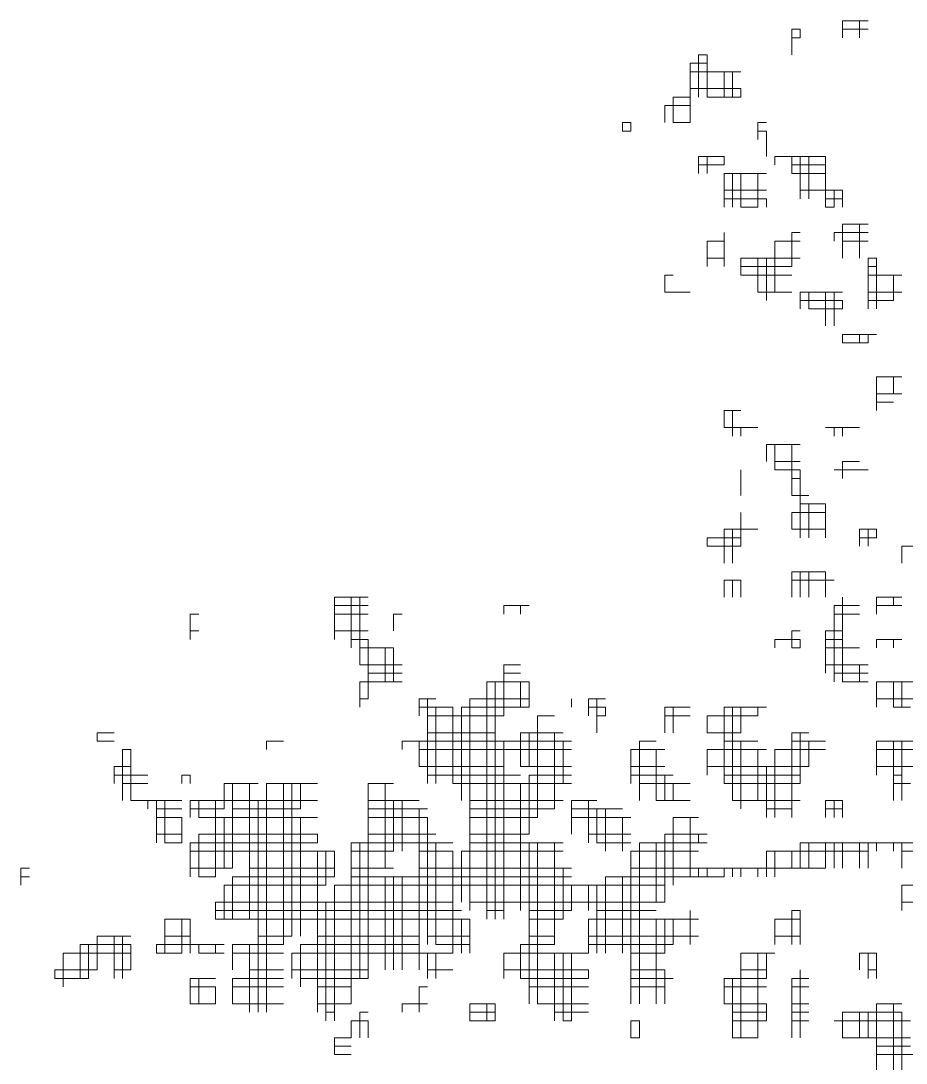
# Model space of a CAD drawing. Header units: millimetres. Extents: x 13268 to 164478, y 289082 to 363688.
# Drawn here: x 77922 to 80103, y 349148 to 351715 of the extents above; entities that cross this region are included whole.
import ezdxf

# ---------------------------------------------------------------- set-up
doc = ezdxf.new("R2010")
doc.units = ezdxf.units.MM

# ---------------------------------------------------------------- blocks, each defined once
blk = doc.blocks.new('A$C010A7659')
at = {"lineweight": 0}
for points in [[(753.5, 2740.8), (753.5, 2715.9)], [(753.5, 2740.8), (761.8, 2740.8)], [(761.8, 2740.8), (761.8, 2732.5)], [(803.2, 2749.1), (803.2, 2732.5)], [(803.2, 2749.1), (828, 2749.1)], [(803.2, 2740.8), (828, 2740.8)], [(819.8, 2749.1), (819.8, 2732.5)], [(753.5, 2732.5), (761.8, 2732.5)], [(753.5, 2732.5), (761.8, 2732.5)], [(662.4, 2715.9), (662.4, 2674.5)], [(662.4, 2715.9), (670.7, 2715.9)], [(670.7, 2715.9), (670.7, 2674.5)], [(654.1, 2707.7), (654.1, 2674.5)], [(654.1, 2707.7), (670.7, 2707.7)], [(654.1, 2699.4), (654.1, 2682.8)], [(654.1, 2699.4), (703.8, 2699.4)], [(654.1, 2699.4), (687.3, 2699.4)], [(670.7, 2699.4), (670.7, 2674.5)], [(687.3, 2699.4), (687.3, 2674.5)], [(687.3, 2699.4), (687.3, 2674.5)], [(695.5, 2699.4), (695.5, 2674.5)], [(654.1, 2682.8), (703.8, 2682.8)], [(703.8, 2682.8), (703.8, 2674.5)], [(637.6, 2674.5), (637.6, 2649.7)], [(637.6, 2674.5), (654.1, 2674.5)], [(654.1, 2674.5), (654.1, 2649.7)], [(670.7, 2674.5), (703.8, 2674.5)], [(629.3, 2666.3), (629.3, 2649.7)], [(629.3, 2666.3), (654.1, 2666.3)], [(587.9, 2649.7), (587.9, 2641.4)], [(587.9, 2649.7), (596.2, 2649.7)], [(596.2, 2649.7), (596.2, 2641.4)], [(637.6, 2649.7), (654.1, 2649.7)], [(720.4, 2649.7), (720.4, 2633.1)], [(720.4, 2649.7), (728.7, 2649.7)], [(587.9, 2641.4), (596.2, 2641.4)], [(720.4, 2641.4), (728.7, 2641.4)], [(720.4, 2641.4), (728.7, 2641.4)], [(728.7, 2641.4), (728.7, 2616.6)], [(662.4, 2616.6), (662.4, 2600)], [(662.4, 2616.6), (687.3, 2616.6)], [(662.4, 2608.3), (687.3, 2608.3)], [(670.7, 2616.6), (670.7, 2600)], [(670.7, 2616.6), (670.7, 2600)], [(670.7, 2616.6), (687.3, 2616.6)], [(687.3, 2616.6), (687.3, 2608.3)], [(736.9, 2616.6), (736.9, 2608.3)], [(736.9, 2616.6), (786.6, 2616.6)], [(753.5, 2616.6), (753.5, 2600)], [(753.5, 2616.6), (753.5, 2600)], [(753.5, 2616.6), (761.8, 2616.6)], [(753.5, 2608.3), (786.6, 2608.3)], [(761.8, 2616.6), (761.8, 2575.2)], [(761.8, 2616.6), (761.8, 2583.5)], [(770.1, 2616.6), (770.1, 2575.2)], [(786.6, 2616.6), (786.6, 2566.9)], [(687.3, 2600), (687.3, 2566.9)], [(687.3, 2600), (728.7, 2600)], [(695.5, 2600), (695.5, 2566.9)], [(695.5, 2600), (703.8, 2600)], [(703.8, 2600), (703.8, 2566.9)], [(703.8, 2600), (703.8, 2566.9)], [(720.4, 2600), (720.4, 2566.9)], [(753.5, 2600), (786.6, 2600)], [(761.8, 2600), (786.6, 2600)], [(687.3, 2583.5), (728.7, 2583.5)], [(761.8, 2583.5), (803.2, 2583.5)], [(786.6, 2583.5), (786.6, 2566.9)], [(794.9, 2583.5), (794.9, 2566.9)], [(803.2, 2583.5), (803.2, 2566.9)], [(687.3, 2575.2), (728.7, 2575.2)], [(687.3, 2575.2), (728.7, 2575.2)], [(703.8, 2566.9), (720.4, 2566.9)], [(728.7, 2575.2), (728.7, 2566.9)], [(786.6, 2575.2), (803.2, 2575.2)], [(786.6, 2575.2), (803.2, 2575.2)], [(786.6, 2566.9), (794.9, 2566.9)], [(803.2, 2550.3), (803.2, 2517.2)], [(803.2, 2550.3), (828, 2550.3)], [(819.8, 2550.3), (819.8, 2517.2)], [(687.3, 2542.1), (687.3, 2508.9)], [(753.5, 2542.1), (753.5, 2517.2)], [(753.5, 2542.1), (753.5, 2508.9)], [(753.5, 2542.1), (761.8, 2542.1)], [(794.9, 2542.1), (794.9, 2533.8)], [(794.9, 2542.1), (828, 2542.1)], [(803.2, 2542.1), (803.2, 2517.2)], [(803.2, 2542.1), (828, 2542.1)], [(670.7, 2533.8), (670.7, 2508.9)], [(670.7, 2533.8), (687.3, 2533.8)], [(736.9, 2533.8), (736.9, 2500.7)], [(736.9, 2533.8), (761.8, 2533.8)], [(803.2, 2533.8), (828, 2533.8)], [(670.7, 2517.2), (687.3, 2517.2)], [(670.7, 2517.2), (687.3, 2517.2)], [(703.8, 2517.2), (703.8, 2500.7)], [(703.8, 2517.2), (753.5, 2517.2)], [(720.4, 2517.2), (720.4, 2484.1)], [(720.4, 2517.2), (761.8, 2517.2)], [(728.7, 2517.2), (728.7, 2475.8)], [(728.7, 2517.2), (728.7, 2475.8)], [(828, 2517.2), (828, 2467.5)], [(828, 2517.2), (828, 2475.8)], [(828, 2517.2), (836.3, 2517.2)], [(828, 2517.2), (836.3, 2517.2)], [(836.3, 2517.2), (836.3, 2467.5)], [(703.8, 2508.9), (753.5, 2508.9)], [(828, 2508.9), (836.3, 2508.9)], [(629.3, 2500.7), (629.3, 2484.1)], [(629.3, 2500.7), (629.3, 2484.1)], [(629.3, 2500.7), (637.6, 2500.7)], [(703.8, 2500.7), (736.9, 2500.7)], [(720.4, 2500.7), (753.5, 2500.7)], [(736.9, 2500.7), (736.9, 2484.1)], [(828, 2500.7), (861.2, 2500.7)], [(828, 2500.7), (852.9, 2500.7)], [(836.3, 2500.7), (836.3, 2467.5)], [(852.9, 2500.7), (852.9, 2475.8)], [(629.3, 2484.1), (654.1, 2484.1)], [(720.4, 2484.1), (753.5, 2484.1)], [(728.7, 2484.1), (736.9, 2484.1)], [(761.8, 2484.1), (761.8, 2467.5)], [(761.8, 2484.1), (803.2, 2484.1)], [(761.8, 2484.1), (786.6, 2484.1)], [(761.8, 2475.8), (803.2, 2475.8)], [(770.1, 2484.1), (770.1, 2467.5)], [(786.6, 2484.1), (786.6, 2451)], [(786.6, 2484.1), (786.6, 2467.5)], [(794.9, 2484.1), (794.9, 2451)], [(803.2, 2475.8), (803.2, 2467.5)], [(828, 2484.1), (861.2, 2484.1)], [(828, 2484.1), (861.2, 2484.1)], [(828, 2475.8), (852.9, 2475.8)], [(770.1, 2467.5), (803.2, 2467.5)], [(786.6, 2467.5), (803.2, 2467.5)], [(803.2, 2442.7), (803.2, 2434.4)], [(803.2, 2442.7), (836.3, 2442.7)], [(803.2, 2434.4), (828, 2434.4)], [(819.8, 2442.7), (819.8, 2434.4)], [(819.8, 2442.7), (828, 2442.7)], [(828, 2442.7), (828, 2434.4)], [(828, 2442.7), (828, 2434.4)], [(836.3, 2401.3), (836.3, 2368.2)], [(836.3, 2401.3), (861.2, 2401.3)], [(852.9, 2401.3), (852.9, 2384.7)], [(836.3, 2384.7), (836.3, 2368.2)], [(836.3, 2384.7), (852.9, 2384.7)], [(836.3, 2384.7), (861.2, 2384.7)], [(836.3, 2376.5), (852.9, 2376.5)], [(687.3, 2368.2), (687.3, 2351.6)], [(687.3, 2368.2), (687.3, 2351.6)], [(687.3, 2368.2), (703.8, 2368.2)], [(695.5, 2368.2), (695.5, 2343.3)], [(687.3, 2351.6), (720.4, 2351.6)], [(695.5, 2351.6), (720.4, 2351.6)], [(703.8, 2351.6), (703.8, 2343.3)], [(703.8, 2351.6), (703.8, 2343.3)], [(786.6, 2351.6), (819.8, 2351.6)], [(794.9, 2351.6), (794.9, 2343.3)], [(794.9, 2351.6), (819.8, 2351.6)], [(803.2, 2351.6), (803.2, 2343.3)], [(803.2, 2351.6), (803.2, 2343.3)], [(728.7, 2335.1), (728.7, 2318.5)], [(728.7, 2335.1), (761.8, 2335.1)], [(736.9, 2335.1), (736.9, 2310.2)], [(736.9, 2335.1), (753.5, 2335.1)], [(753.5, 2335.1), (753.5, 2285.4)], [(753.5, 2335.1), (753.5, 2285.4)], [(736.9, 2318.5), (761.8, 2318.5)], [(803.2, 2318.5), (803.2, 2301.9)], [(803.2, 2318.5), (819.8, 2318.5)], [(703.8, 2310.2), (703.8, 2285.4)], [(736.9, 2310.2), (761.8, 2310.2)], [(753.5, 2310.2), (761.8, 2310.2)], [(753.5, 2301.9), (761.8, 2301.9)], [(761.8, 2310.2), (761.8, 2244)], [(794.9, 2310.2), (828, 2310.2)], [(803.2, 2310.2), (803.2, 2301.9)], [(803.2, 2310.2), (819.8, 2310.2)], [(753.5, 2285.4), (770.1, 2285.4)], [(761.8, 2285.4), (761.8, 2244)], [(761.8, 2285.4), (770.1, 2285.4)], [(761.8, 2277.1), (786.6, 2277.1)], [(761.8, 2277.1), (786.6, 2277.1)], [(770.1, 2277.1), (770.1, 2244)], [(786.6, 2277.1), (786.6, 2244)], [(703.8, 2268.8), (703.8, 2235.7)], [(753.5, 2268.8), (753.5, 2252.3)], [(753.5, 2268.8), (786.6, 2268.8)], [(687.3, 2252.3), (687.3, 2219.1)], [(687.3, 2252.3), (687.3, 2219.1)], [(687.3, 2252.3), (703.8, 2252.3)], [(687.3, 2252.3), (720.4, 2252.3)], [(695.5, 2252.3), (695.5, 2219.1)], [(753.5, 2252.3), (786.6, 2252.3)], [(761.8, 2252.3), (786.6, 2252.3)], [(819.8, 2252.3), (819.8, 2235.7)], [(819.8, 2252.3), (836.3, 2252.3)], [(819.8, 2252.3), (836.3, 2252.3)], [(828, 2252.3), (828, 2235.7)], [(828, 2252.3), (828, 2235.7)], [(836.3, 2252.3), (836.3, 2244)], [(670.7, 2244), (670.7, 2235.7)], [(670.7, 2244), (703.8, 2244)], [(819.8, 2244), (836.3, 2244)], [(670.7, 2235.7), (703.8, 2235.7)], [(687.3, 2235.7), (703.8, 2235.7)], [(861.2, 2235.7), (861.2, 2219.1)], [(861.2, 2235.7), (886, 2235.7)], [(861.2, 2235.7), (886, 2235.7)], [(753.5, 2210.8), (753.5, 2186)], [(753.5, 2210.8), (786.6, 2210.8)], [(761.8, 2210.8), (761.8, 2186)], [(761.8, 2210.8), (761.8, 2186)], [(770.1, 2210.8), (770.1, 2186)], [(786.6, 2210.8), (786.6, 2186)], [(687.3, 2202.6), (687.3, 2186)], [(687.3, 2202.6), (703.8, 2202.6)], [(695.5, 2202.6), (695.5, 2186)], [(695.5, 2202.6), (703.8, 2202.6)], [(703.8, 2202.6), (703.8, 2186)], [(753.5, 2202.6), (794.9, 2202.6)], [(753.5, 2202.6), (794.9, 2202.6)], [(786.6, 2202.6), (786.6, 2186)], [(306.4, 2186), (306.4, 2144.6)], [(306.4, 2186), (339.5, 2186)], [(322.9, 2186), (322.9, 2136.3)], [(322.9, 2186), (322.9, 2136.3)], [(331.2, 2186), (331.2, 2119.8)], [(803.2, 2186), (803.2, 2103.2)], [(836.3, 2186), (836.3, 2169.4)], [(836.3, 2186), (861.2, 2186)], [(852.9, 2186), (852.9, 2177.7)], [(165.6, 2169.4), (165.6, 2152.9)], [(165.6, 2169.4), (173.9, 2169.4)], [(306.4, 2177.7), (339.5, 2177.7)], [(306.4, 2177.7), (339.5, 2177.7)], [(306.4, 2169.4), (306.4, 2152.9)], [(306.4, 2169.4), (339.5, 2169.4)], [(364.3, 2169.4), (364.3, 2152.9)], [(364.3, 2169.4), (364.3, 2152.9)], [(364.3, 2169.4), (372.6, 2169.4)], [(472, 2177.7), (472, 2169.4)], [(472, 2177.7), (496.8, 2177.7)], [(488.5, 2177.7), (488.5, 2169.4)], [(794.9, 2177.7), (794.9, 2103.2)], [(794.9, 2177.7), (819.8, 2177.7)], [(794.9, 2177.7), (819.8, 2177.7)], [(794.9, 2169.4), (819.8, 2169.4)], [(803.2, 2177.7), (803.2, 2152.9)], [(836.3, 2177.7), (852.9, 2177.7)], [(836.3, 2177.7), (861.2, 2177.7)], [(165.6, 2152.9), (165.6, 2144.6)], [(165.6, 2152.9), (173.9, 2152.9)], [(306.4, 2152.9), (339.5, 2152.9)], [(306.4, 2152.9), (339.5, 2152.9)], [(753.5, 2152.9), (753.5, 2136.3)], [(753.5, 2152.9), (761.8, 2152.9)], [(786.6, 2152.9), (786.6, 2111.5)], [(786.6, 2152.9), (803.2, 2152.9)], [(794.9, 2152.9), (803.2, 2152.9)], [(322.9, 2144.6), (339.5, 2144.6)], [(339.5, 2144.6), (339.5, 2086.6)], [(736.9, 2144.6), (736.9, 2136.3)], [(736.9, 2144.6), (761.8, 2144.6)], [(753.5, 2144.6), (753.5, 2136.3)], [(761.8, 2144.6), (761.8, 2136.3)], [(786.6, 2144.6), (786.6, 2136.3)], [(786.6, 2144.6), (803.2, 2144.6)], [(836.3, 2144.6), (836.3, 2136.3)], [(836.3, 2144.6), (861.2, 2144.6)], [(852.9, 2144.6), (852.9, 2136.3)], [(331.2, 2136.3), (364.3, 2136.3)], [(331.2, 2136.3), (356.1, 2136.3)], [(339.5, 2136.3), (339.5, 2103.2)], [(356.1, 2136.3), (356.1, 2103.2)], [(364.3, 2136.3), (364.3, 2103.2)], [(753.5, 2136.3), (761.8, 2136.3)], [(786.6, 2136.3), (819.8, 2136.3)], [(786.6, 2136.3), (803.2, 2136.3)], [(803.2, 2136.3), (803.2, 2103.2)], [(331.2, 2119.8), (372.6, 2119.8)], [(339.5, 2119.8), (372.6, 2119.8)], [(364.3, 2119.8), (364.3, 2103.2)], [(472, 2119.8), (472, 2078.4)], [(472, 2119.8), (472, 2070.1)], [(472, 2119.8), (488.5, 2119.8)], [(786.6, 2119.8), (828, 2119.8)], [(786.6, 2119.8), (819.8, 2119.8)], [(819.8, 2119.8), (819.8, 2103.2)], [(339.5, 2111.5), (372.6, 2111.5)], [(472, 2111.5), (488.5, 2111.5)], [(794.9, 2111.5), (828, 2111.5)], [(331.2, 2103.2), (331.2, 2078.4)], [(331.2, 2103.2), (339.5, 2103.2)], [(331.2, 2103.2), (372.6, 2103.2)], [(455.4, 2103.2), (455.4, 1871.4)], [(455.4, 2103.2), (496.8, 2103.2)], [(455.4, 2103.2), (496.8, 2103.2)], [(463.7, 2103.2), (463.7, 2053.5)], [(463.7, 2103.2), (463.7, 2045.2)], [(488.5, 2103.2), (488.5, 2078.4)], [(496.8, 2103.2), (496.8, 2078.4)], [(803.2, 2103.2), (828, 2103.2)], [(836.3, 2103.2), (836.3, 2078.4)], [(836.3, 2103.2), (886, 2103.2)], [(852.9, 2103.2), (852.9, 2078.4)], [(852.9, 2103.2), (869.4, 2103.2)], [(861.2, 2103.2), (861.2, 2078.4)], [(861.2, 2103.2), (861.2, 2078.4)], [(331.2, 2086.6), (339.5, 2086.6)], [(389.2, 2086.6), (389.2, 2070.1)], [(389.2, 2086.6), (405.7, 2086.6)], [(389.2, 2078.4), (422.3, 2078.4)], [(389.2, 2078.4), (422.3, 2078.4)], [(397.5, 2086.6), (397.5, 2045.2)], [(397.5, 2086.6), (397.5, 2053.5)], [(405.7, 2078.4), (405.7, 2003.8)], [(422.3, 2078.4), (422.3, 2003.8)], [(430.6, 2078.4), (430.6, 1987.3)], [(430.6, 2078.4), (472, 2078.4)], [(438.9, 2086.6), (438.9, 1879.6)], [(438.9, 2086.6), (496.8, 2086.6)], [(438.9, 2078.4), (438.9, 1987.3)], [(438.9, 2078.4), (496.8, 2078.4)], [(538.2, 2086.6), (538.2, 2078.4)], [(554.8, 2086.6), (554.8, 2070.1)], [(554.8, 2086.6), (571.3, 2086.6)], [(554.8, 2078.4), (571.3, 2078.4)], [(554.8, 2078.4), (571.3, 2078.4)], [(563.1, 2086.6), (563.1, 2053.5)], [(571.3, 2078.4), (571.3, 2070.1)], [(629.3, 2078.4), (629.3, 2053.5)], [(629.3, 2078.4), (629.3, 2070.1)], [(629.3, 2078.4), (654.1, 2078.4)], [(629.3, 2078.4), (654.1, 2078.4)], [(637.6, 2078.4), (637.6, 2053.5)], [(687.3, 2078.4), (687.3, 2003.8)], [(687.3, 2078.4), (687.3, 2003.8)], [(687.3, 2078.4), (728.7, 2078.4)], [(687.3, 2078.4), (720.4, 2078.4)], [(695.5, 2078.4), (695.5, 1987.3)], [(703.8, 2078.4), (703.8, 2053.5)], [(703.8, 2078.4), (703.8, 2053.5)], [(720.4, 2078.4), (720.4, 2070.1)], [(836.3, 2086.6), (886, 2086.6)], [(852.9, 2078.4), (869.4, 2078.4)], [(397.5, 2070.1), (472, 2070.1)], [(422.3, 2070.1), (422.3, 2003.8)], [(505.1, 2070.1), (505.1, 1970.7)], [(505.1, 2070.1), (521.7, 2070.1)], [(563.1, 2070.1), (571.3, 2070.1)], [(629.3, 2070.1), (654.1, 2070.1)], [(670.7, 2070.1), (670.7, 2053.5)], [(670.7, 2070.1), (720.4, 2070.1)], [(74.5, 2053.5), (74.5, 2045.2)], [(74.5, 2053.5), (74.5, 2045.2)], [(74.5, 2053.5), (91.1, 2053.5)], [(74.5, 2053.5), (91.1, 2053.5)], [(397.5, 2053.5), (463.7, 2053.5)], [(397.5, 2053.5), (463.7, 2053.5)], [(488.5, 2053.5), (488.5, 2020.4)], [(488.5, 2053.5), (529.9, 2053.5)], [(496.8, 2053.5), (496.8, 2020.4)], [(496.8, 2053.5), (496.8, 2020.4)], [(496.8, 2053.5), (521.7, 2053.5)], [(521.7, 2053.5), (521.7, 1987.3)], [(521.7, 2053.5), (521.7, 1979)], [(670.7, 2053.5), (703.8, 2053.5)], [(687.3, 2053.5), (703.8, 2053.5)], [(753.5, 2053.5), (753.5, 1987.3)], [(753.5, 2053.5), (770.1, 2053.5)], [(761.8, 2053.5), (761.8, 2012.1)], [(761.8, 2053.5), (761.8, 2003.8)], [(74.5, 2045.2), (91.1, 2045.2)], [(99.4, 2037), (99.4, 1987.3)], [(99.4, 2037), (99.4, 2003.8)], [(99.4, 2037), (107.6, 2037)], [(107.6, 2037), (107.6, 1987.3)], [(240.1, 2045.2), (240.1, 2037)], [(240.1, 2045.2), (240.1, 2037)], [(240.1, 2045.2), (256.7, 2045.2)], [(240.1, 2045.2), (256.7, 2045.2)], [(372.6, 2045.2), (372.6, 2037)], [(372.6, 2045.2), (538.2, 2045.2)], [(372.6, 2045.2), (397.5, 2045.2)], [(389.2, 2045.2), (389.2, 2020.4)], [(389.2, 2045.2), (389.2, 2020.4)], [(389.2, 2037), (538.2, 2037)], [(397.5, 2045.2), (397.5, 2003.8)], [(397.5, 2045.2), (397.5, 2012.1)], [(405.7, 2045.2), (463.7, 2045.2)], [(463.7, 2045.2), (463.7, 1871.4)], [(463.7, 2045.2), (463.7, 1871.4)], [(472, 2045.2), (472, 2020.4)], [(472, 2045.2), (472, 2020.4)], [(472, 2045.2), (529.9, 2045.2)], [(529.9, 2045.2), (529.9, 2003.8)], [(596.2, 2037), (596.2, 2003.8)], [(596.2, 2037), (629.3, 2037)], [(604.5, 2045.2), (604.5, 1987.3)], [(604.5, 2045.2), (604.5, 2003.8)], [(604.5, 2045.2), (621, 2045.2)], [(621, 2037), (621, 1987.3)], [(670.7, 2037), (670.7, 2012.1)], [(670.7, 2037), (728.7, 2037)], [(687.3, 2045.2), (720.4, 2045.2)], [(687.3, 2045.2), (703.8, 2045.2)], [(703.8, 2045.2), (703.8, 1987.3)], [(703.8, 2045.2), (703.8, 1979)], [(720.4, 2037), (720.4, 1987.3)], [(736.9, 2037), (736.9, 1970.7)], [(736.9, 2037), (786.6, 2037)], [(753.5, 2045.2), (753.5, 1970.7)], [(753.5, 2045.2), (786.6, 2045.2)], [(753.5, 2045.2), (786.6, 2045.2)], [(770.1, 2045.2), (770.1, 2020.4)], [(836.3, 2045.2), (836.3, 2012.1)], [(836.3, 2045.2), (886, 2045.2)], [(836.3, 2037), (836.3, 2020.4)], [(836.3, 2037), (886, 2037)], [(852.9, 2045.2), (852.9, 1987.3)], [(861.2, 2045.2), (861.2, 2020.4)], [(861.2, 2045.2), (861.2, 1987.3)], [(861.2, 2045.2), (886, 2045.2)], [(91.1, 2020.4), (91.1, 2003.8)], [(91.1, 2020.4), (107.6, 2020.4)], [(99.4, 2020.4), (107.6, 2020.4)], [(389.2, 2020.4), (472, 2020.4)], [(397.5, 2020.4), (472, 2020.4)], [(472, 2020.4), (472, 1871.4)], [(488.5, 2020.4), (538.2, 2020.4)], [(505.1, 2020.4), (538.2, 2020.4)], [(596.2, 2020.4), (596.2, 2012.1)], [(596.2, 2020.4), (629.3, 2020.4)], [(596.2, 2020.4), (629.3, 2020.4)], [(670.7, 2020.4), (728.7, 2020.4)], [(670.7, 2020.4), (728.7, 2020.4)], [(728.7, 2020.4), (728.7, 1970.7)], [(728.7, 2020.4), (770.1, 2020.4)], [(736.9, 2020.4), (770.1, 2020.4)], [(836.3, 2020.4), (861.2, 2020.4)], [(836.3, 2020.4), (886, 2020.4)], [(91.1, 2012.1), (124.2, 2012.1)], [(107.6, 2012.1), (107.6, 1987.3)], [(157.3, 2012.1), (157.3, 2003.8)], [(157.3, 2012.1), (165.6, 2012.1)], [(165.6, 2012.1), (165.6, 2003.8)], [(397.5, 2012.1), (488.5, 2012.1)], [(472, 2012.1), (472, 1879.6)], [(496.8, 2012.1), (496.8, 1970.7)], [(496.8, 2012.1), (538.2, 2012.1)], [(596.2, 2012.1), (637.6, 2012.1)], [(629.3, 2012.1), (629.3, 1987.3)], [(629.3, 2012.1), (629.3, 1987.3)], [(687.3, 2012.1), (728.7, 2012.1)], [(728.7, 2012.1), (761.8, 2012.1)], [(852.9, 2012.1), (861.2, 2012.1)], [(99.4, 2003.8), (124.2, 2003.8)], [(99.4, 2003.8), (124.2, 2003.8)], [(198.7, 2003.8), (198.7, 1979)], [(198.7, 2003.8), (231.8, 2003.8)], [(207, 2003.8), (207, 1921)], [(207, 2003.8), (207, 1921)], [(207, 2003.8), (223.6, 2003.8)], [(223.6, 2003.8), (223.6, 1871.4)], [(240.1, 2003.8), (240.1, 1813.4)], [(240.1, 2003.8), (289.8, 2003.8)], [(256.7, 2003.8), (256.7, 1846.5)], [(265, 2003.8), (265, 1854.8)], [(265, 2003.8), (265, 1854.8)], [(265, 2003.8), (289.8, 2003.8)], [(273.3, 2003.8), (273.3, 1979)], [(339.5, 2003.8), (339.5, 1821.7)], [(339.5, 2003.8), (339.5, 1813.4)], [(339.5, 2003.8), (364.3, 2003.8)], [(356.1, 2003.8), (356.1, 1921)], [(422.3, 2003.8), (538.2, 2003.8)], [(430.6, 2003.8), (529.9, 2003.8)], [(488.5, 2003.8), (488.5, 1879.6)], [(496.8, 2003.8), (496.8, 1954.2)], [(604.5, 2003.8), (654.1, 2003.8)], [(604.5, 2003.8), (654.1, 2003.8)], [(637.6, 2003.8), (637.6, 1987.3)], [(687.3, 2003.8), (761.8, 2003.8)], [(695.5, 2003.8), (761.8, 2003.8)], [(728.7, 2003.8), (728.7, 1987.3)], [(852.9, 2003.8), (869.4, 2003.8)], [(852.9, 2003.8), (869.4, 2003.8)], [(861.2, 2003.8), (861.2, 1987.3)], [(107.6, 1987.3), (157.3, 1987.3)], [(124.2, 1987.3), (124.2, 1979)], [(124.2, 1987.3), (157.3, 1987.3)], [(132.5, 1987.3), (132.5, 1945.9)], [(132.5, 1987.3), (132.5, 1970.7)], [(140.8, 1987.3), (140.8, 1945.9)], [(165.6, 1987.3), (165.6, 1970.7)], [(165.6, 1987.3), (289.8, 1987.3)], [(173.9, 1987.3), (173.9, 1970.7)], [(173.9, 1987.3), (289.8, 1987.3)], [(190.4, 1987.3), (190.4, 1912.8)], [(190.4, 1987.3), (190.4, 1970.7)], [(231.8, 1987.3), (231.8, 1780.3)], [(231.8, 1987.3), (231.8, 1780.3)], [(240.1, 1987.3), (240.1, 1780.3)], [(339.5, 1987.3), (389.2, 1987.3)], [(339.5, 1987.3), (364.3, 1987.3)], [(364.3, 1987.3), (364.3, 1945.9)], [(364.3, 1987.3), (364.3, 1937.6)], [(372.6, 1987.3), (372.6, 1937.6)], [(438.9, 1987.3), (521.7, 1987.3)], [(438.9, 1987.3), (529.9, 1987.3)], [(538.2, 1987.3), (538.2, 1954.2)], [(538.2, 1987.3), (538.2, 1970.7)], [(538.2, 1987.3), (563.1, 1987.3)], [(538.2, 1987.3), (554.8, 1987.3)], [(554.8, 1987.3), (554.8, 1945.9)], [(554.8, 1987.3), (554.8, 1954.2)], [(621, 1987.3), (654.1, 1987.3)], [(695.5, 1987.3), (728.7, 1987.3)], [(728.7, 1987.3), (753.5, 1987.3)], [(728.7, 1987.3), (761.8, 1987.3)], [(786.6, 1987.3), (786.6, 1970.7)], [(786.6, 1987.3), (803.2, 1987.3)], [(794.9, 1987.3), (794.9, 1970.7)], [(803.2, 1987.3), (803.2, 1970.7)], [(132.5, 1979), (157.3, 1979)], [(165.6, 1979), (198.7, 1979)], [(207, 1979), (273.3, 1979)], [(339.5, 1979), (397.5, 1979)], [(389.2, 1979), (389.2, 1871.4)], [(389.2, 1979), (389.2, 1937.6)], [(438.9, 1979), (521.7, 1979)], [(538.2, 1979), (587.9, 1979)], [(563.1, 1979), (563.1, 1945.9)], [(571.3, 1979), (571.3, 1937.6)], [(571.3, 1979), (571.3, 1937.6)], [(728.7, 1979), (753.5, 1979)], [(786.6, 1979), (803.2, 1979)], [(132.5, 1970.7), (157.3, 1970.7)], [(132.5, 1970.7), (157.3, 1970.7)], [(157.3, 1970.7), (157.3, 1945.9)], [(173.9, 1970.7), (198.7, 1970.7)], [(190.4, 1970.7), (289.8, 1970.7)], [(198.7, 1970.7), (198.7, 1921)], [(207, 1970.7), (289.8, 1970.7)], [(273.3, 1970.7), (273.3, 1854.8)], [(339.5, 1970.7), (397.5, 1970.7)], [(339.5, 1970.7), (397.5, 1970.7)], [(397.5, 1970.7), (397.5, 1854.8)], [(438.9, 1970.7), (496.8, 1970.7)], [(438.9, 1970.7), (505.1, 1970.7)], [(538.2, 1970.7), (596.2, 1970.7)], [(538.2, 1970.7), (596.2, 1970.7)], [(587.9, 1970.7), (587.9, 1937.6)], [(637.6, 1970.7), (637.6, 1904.5)], [(637.6, 1970.7), (662.4, 1970.7)], [(654.1, 1970.7), (654.1, 1912.8)], [(654.1, 1970.7), (654.1, 1912.8)], [(132.5, 1954.2), (157.3, 1954.2)], [(140.8, 1945.9), (157.3, 1945.9)], [(165.6, 1945.9), (165.6, 1912.8)], [(165.6, 1945.9), (289.8, 1945.9)], [(173.9, 1954.2), (173.9, 1912.8)], [(173.9, 1954.2), (289.8, 1954.2)], [(173.9, 1945.9), (289.8, 1945.9)], [(190.4, 1954.2), (190.4, 1912.8)], [(289.8, 1954.2), (289.8, 1945.9)], [(322.9, 1945.9), (322.9, 1805.1)], [(322.9, 1945.9), (364.3, 1945.9)], [(331.2, 1945.9), (331.2, 1813.4)], [(331.2, 1945.9), (422.3, 1945.9)], [(339.5, 1954.2), (405.7, 1954.2)], [(372.6, 1945.9), (422.3, 1945.9)], [(397.5, 1954.2), (397.5, 1846.5)], [(405.7, 1945.9), (405.7, 1846.5)], [(438.9, 1954.2), (496.8, 1954.2)], [(438.9, 1945.9), (529.9, 1945.9)], [(438.9, 1945.9), (521.7, 1945.9)], [(496.8, 1945.9), (496.8, 1788.6)], [(496.8, 1945.9), (496.8, 1871.4)], [(505.1, 1945.9), (505.1, 1788.6)], [(521.7, 1945.9), (521.7, 1854.8)], [(521.7, 1945.9), (521.7, 1846.5)], [(554.8, 1954.2), (596.2, 1954.2)], [(563.1, 1945.9), (596.2, 1945.9)], [(571.3, 1945.9), (596.2, 1945.9)], [(604.5, 1945.9), (604.5, 1788.6)], [(604.5, 1945.9), (604.5, 1788.6)], [(604.5, 1945.9), (662.4, 1945.9)], [(621, 1945.9), (621, 1887.9)], [(621, 1945.9), (670.7, 1945.9)], [(629.3, 1954.2), (629.3, 1904.5)], [(629.3, 1954.2), (670.7, 1954.2)], [(629.3, 1945.9), (629.3, 1887.9)], [(662.4, 1954.2), (662.4, 1945.9)], [(761.8, 1945.9), (761.8, 1921)], [(761.8, 1945.9), (761.8, 1921)], [(761.8, 1945.9), (886, 1945.9)], [(770.1, 1945.9), (770.1, 1921)], [(786.6, 1945.9), (786.6, 1921)], [(786.6, 1945.9), (786.6, 1921)], [(794.9, 1945.9), (794.9, 1921)], [(794.9, 1945.9), (869.4, 1945.9)], [(803.2, 1945.9), (803.2, 1921)], [(803.2, 1945.9), (803.2, 1921)], [(819.8, 1945.9), (819.8, 1921)], [(828, 1945.9), (828, 1937.6)], [(828, 1945.9), (828, 1921)], [(836.3, 1945.9), (836.3, 1937.6)], [(836.3, 1945.9), (836.3, 1937.6)], [(852.9, 1945.9), (852.9, 1937.6)], [(861.2, 1945.9), (861.2, 1921)], [(861.2, 1945.9), (861.2, 1921)], [(165.6, 1937.6), (306.4, 1937.6)], [(289.8, 1937.6), (289.8, 1780.3)], [(289.8, 1937.6), (289.8, 1788.6)], [(298.1, 1937.6), (298.1, 1904.5)], [(306.4, 1937.6), (306.4, 1912.8)], [(322.9, 1937.6), (364.3, 1937.6)], [(389.2, 1937.6), (422.3, 1937.6)], [(422.3, 1937.6), (422.3, 1887.9)], [(430.6, 1937.6), (430.6, 1887.9)], [(430.6, 1937.6), (529.9, 1937.6)], [(438.9, 1937.6), (438.9, 1887.9)], [(596.2, 1937.6), (596.2, 1788.6)], [(596.2, 1937.6), (662.4, 1937.6)], [(728.7, 1937.6), (728.7, 1912.8)], [(728.7, 1937.6), (728.7, 1912.8)], [(728.7, 1937.6), (828, 1937.6)], [(736.9, 1937.6), (736.9, 1912.8)], [(753.5, 1937.6), (753.5, 1921)], [(753.5, 1937.6), (753.5, 1921)], [(861.2, 1937.6), (902.6, 1937.6)], [(0, 1921), (0, 1904.5)], [(0, 1921), (8.3, 1921)], [(165.6, 1921), (198.7, 1921)], [(165.6, 1921), (207, 1921)], [(223.6, 1921), (306.4, 1921)], [(223.6, 1921), (306.4, 1921)], [(322.9, 1921), (322.9, 1788.6)], [(322.9, 1921), (356.1, 1921)], [(322.9, 1921), (364.3, 1921)], [(389.2, 1921), (538.2, 1921)], [(389.2, 1921), (538.2, 1921)], [(422.3, 1921), (422.3, 1887.9)], [(529.9, 1921), (529.9, 1871.4)], [(596.2, 1921), (596.2, 1788.6)], [(596.2, 1921), (753.5, 1921)], [(596.2, 1921), (786.6, 1921)], [(662.4, 1921), (662.4, 1912.8)], [(670.7, 1921), (670.7, 1912.8)], [(670.7, 1921), (670.7, 1912.8)], [(687.3, 1921), (687.3, 1912.8)], [(687.3, 1921), (687.3, 1912.8)], [(695.5, 1921), (695.5, 1912.8)], [(703.8, 1921), (703.8, 1912.8)], [(703.8, 1921), (703.8, 1912.8)], [(720.4, 1921), (720.4, 1912.8)], [(0, 1912.8), (8.3, 1912.8)], [(0, 1912.8), (8.3, 1912.8)], [(173.9, 1912.8), (190.4, 1912.8)], [(207, 1912.8), (207, 1871.4)], [(207, 1912.8), (306.4, 1912.8)], [(223.6, 1912.8), (306.4, 1912.8)], [(322.9, 1912.8), (538.2, 1912.8)], [(322.9, 1912.8), (356.1, 1912.8)], [(356.1, 1912.8), (356.1, 1821.7)], [(364.3, 1912.8), (364.3, 1821.7)], [(364.3, 1912.8), (364.3, 1821.7)], [(372.6, 1912.8), (372.6, 1821.7)], [(389.2, 1912.8), (389.2, 1821.7)], [(389.2, 1912.8), (538.2, 1912.8)], [(571.3, 1912.8), (571.3, 1838.2)], [(571.3, 1912.8), (654.1, 1912.8)], [(587.9, 1912.8), (587.9, 1838.2)], [(596.2, 1912.8), (687.3, 1912.8)], [(198.7, 1904.5), (198.7, 1871.4)], [(198.7, 1904.5), (298.1, 1904.5)], [(207, 1904.5), (207, 1871.4)], [(306.4, 1904.5), (306.4, 1788.6)], [(306.4, 1904.5), (629.3, 1904.5)], [(538.2, 1904.5), (538.2, 1879.6)], [(538.2, 1904.5), (538.2, 1879.6)], [(554.8, 1904.5), (554.8, 1879.6)], [(554.8, 1904.5), (554.8, 1879.6)], [(563.1, 1904.5), (563.1, 1871.4)], [(571.3, 1904.5), (571.3, 1838.2)], [(861.2, 1904.5), (861.2, 1879.6)], [(861.2, 1904.5), (902.6, 1904.5)], [(190.4, 1887.9), (190.4, 1871.4)], [(190.4, 1887.9), (422.3, 1887.9)], [(190.4, 1887.9), (422.3, 1887.9)], [(298.1, 1887.9), (298.1, 1772)], [(306.4, 1887.9), (306.4, 1772)], [(422.3, 1887.9), (422.3, 1838.2)], [(438.9, 1887.9), (621, 1887.9)], [(438.9, 1887.9), (629.3, 1887.9)], [(861.2, 1887.9), (902.6, 1887.9)], [(861.2, 1887.9), (902.6, 1887.9)], [(190.4, 1879.6), (430.6, 1879.6)], [(422.3, 1879.6), (422.3, 1838.2)], [(455.4, 1879.6), (472, 1879.6)], [(496.8, 1879.6), (538.2, 1879.6)], [(563.1, 1879.6), (621, 1879.6)], [(654.1, 1879.6), (654.1, 1846.5)], [(753.5, 1879.6), (753.5, 1846.5)], [(753.5, 1879.6), (753.5, 1846.5)], [(753.5, 1879.6), (761.8, 1879.6)], [(761.8, 1879.6), (761.8, 1846.5)], [(140.8, 1871.4), (140.8, 1838.2)], [(140.8, 1871.4), (165.6, 1871.4)], [(157.3, 1871.4), (157.3, 1838.2)], [(157.3, 1871.4), (157.3, 1838.2)], [(157.3, 1871.4), (165.6, 1871.4)], [(165.6, 1871.4), (165.6, 1846.5)], [(190.4, 1871.4), (438.9, 1871.4)], [(231.8, 1871.4), (389.2, 1871.4)], [(397.5, 1871.4), (438.9, 1871.4)], [(430.6, 1871.4), (430.6, 1838.2)], [(438.9, 1871.4), (438.9, 1838.2)], [(496.8, 1871.4), (529.9, 1871.4)], [(496.8, 1871.4), (529.9, 1871.4)], [(554.8, 1871.4), (554.8, 1838.2)], [(554.8, 1871.4), (662.4, 1871.4)], [(563.1, 1871.4), (563.1, 1838.2)], [(571.3, 1871.4), (621, 1871.4)], [(621, 1871.4), (621, 1788.6)], [(629.3, 1871.4), (629.3, 1846.5)], [(629.3, 1871.4), (629.3, 1838.2)], [(637.6, 1871.4), (637.6, 1846.5)], [(637.6, 1871.4), (662.4, 1871.4)], [(654.1, 1871.4), (654.1, 1846.5)], [(736.9, 1871.4), (736.9, 1846.5)], [(736.9, 1871.4), (761.8, 1871.4)], [(736.9, 1871.4), (761.8, 1871.4)], [(74.5, 1854.8), (74.5, 1821.7)], [(74.5, 1854.8), (74.5, 1821.7)], [(74.5, 1854.8), (107.6, 1854.8)], [(91.1, 1854.8), (91.1, 1813.4)], [(99.4, 1854.8), (99.4, 1813.4)], [(99.4, 1854.8), (99.4, 1813.4)], [(140.8, 1854.8), (165.6, 1854.8)], [(231.8, 1854.8), (265, 1854.8)], [(289.8, 1854.8), (389.2, 1854.8)], [(397.5, 1854.8), (438.9, 1854.8)], [(496.8, 1854.8), (521.7, 1854.8)], [(554.8, 1854.8), (662.4, 1854.8)], [(736.9, 1854.8), (761.8, 1854.8)], [(58, 1846.5), (58, 1813.4)], [(58, 1846.5), (107.6, 1846.5)], [(66.2, 1846.5), (66.2, 1813.4)], [(66.2, 1846.5), (107.6, 1846.5)], [(107.6, 1846.5), (107.6, 1821.7)], [(132.5, 1846.5), (132.5, 1838.2)], [(132.5, 1846.5), (165.6, 1846.5)], [(132.5, 1846.5), (165.6, 1846.5)], [(165.6, 1846.5), (165.6, 1838.2)], [(165.6, 1846.5), (198.7, 1846.5)], [(173.9, 1846.5), (173.9, 1838.2)], [(173.9, 1846.5), (198.7, 1846.5)], [(190.4, 1846.5), (190.4, 1838.2)], [(190.4, 1846.5), (190.4, 1838.2)], [(207, 1846.5), (207, 1821.7)], [(207, 1846.5), (256.7, 1846.5)], [(223.6, 1846.5), (223.6, 1780.3)], [(223.6, 1846.5), (256.7, 1846.5)], [(273.3, 1846.5), (273.3, 1805.1)], [(273.3, 1846.5), (389.2, 1846.5)], [(289.8, 1846.5), (389.2, 1846.5)], [(405.7, 1846.5), (438.9, 1846.5)], [(422.3, 1846.5), (438.9, 1846.5)], [(488.5, 1846.5), (488.5, 1813.4)], [(488.5, 1846.5), (521.7, 1846.5)], [(496.8, 1846.5), (496.8, 1813.4)], [(496.8, 1846.5), (521.7, 1846.5)], [(554.8, 1846.5), (554.8, 1838.2)], [(554.8, 1846.5), (629.3, 1846.5)], [(554.8, 1846.5), (637.6, 1846.5)], [(41.4, 1838.2), (41.4, 1805.1)], [(41.4, 1838.2), (107.6, 1838.2)], [(41.4, 1838.2), (107.6, 1838.2)], [(58, 1838.2), (58, 1813.4)], [(132.5, 1838.2), (157.3, 1838.2)], [(173.9, 1838.2), (198.7, 1838.2)], [(207, 1838.2), (256.7, 1838.2)], [(207, 1838.2), (256.7, 1838.2)], [(265, 1838.2), (265, 1813.4)], [(265, 1838.2), (265, 1821.7)], [(265, 1838.2), (422.3, 1838.2)], [(265, 1838.2), (397.5, 1838.2)], [(389.2, 1838.2), (389.2, 1821.7)], [(397.5, 1838.2), (397.5, 1813.4)], [(397.5, 1838.2), (397.5, 1813.4)], [(397.5, 1838.2), (422.3, 1838.2)], [(405.7, 1838.2), (405.7, 1813.4)], [(472, 1838.2), (472, 1813.4)], [(472, 1838.2), (554.8, 1838.2)], [(472, 1838.2), (521.7, 1838.2)], [(521.7, 1838.2), (521.7, 1772)], [(521.7, 1838.2), (521.7, 1780.3)], [(529.9, 1838.2), (529.9, 1772)], [(538.2, 1838.2), (538.2, 1772)], [(538.2, 1838.2), (538.2, 1772)], [(596.2, 1838.2), (629.3, 1838.2)], [(596.2, 1838.2), (629.3, 1838.2)], [(703.8, 1838.2), (703.8, 1755.4)], [(703.8, 1838.2), (703.8, 1755.4)], [(703.8, 1838.2), (736.9, 1838.2)], [(703.8, 1838.2), (736.9, 1838.2)], [(720.4, 1838.2), (720.4, 1755.4)], [(728.7, 1838.2), (728.7, 1821.7)], [(728.7, 1838.2), (728.7, 1813.4)], [(819.8, 1838.2), (819.8, 1821.7)], [(819.8, 1838.2), (836.3, 1838.2)], [(819.8, 1838.2), (836.3, 1838.2)], [(828, 1838.2), (828, 1813.4)], [(828, 1838.2), (828, 1813.4)], [(836.3, 1838.2), (836.3, 1813.4)], [(33.1, 1821.7), (33.1, 1813.4)], [(33.1, 1821.7), (74.5, 1821.7)], [(33.1, 1813.4), (66.2, 1813.4)], [(41.4, 1813.4), (58, 1813.4)], [(91.1, 1821.7), (107.6, 1821.7)], [(165.6, 1813.4), (165.6, 1788.6)], [(165.6, 1813.4), (190.4, 1813.4)], [(173.9, 1813.4), (173.9, 1788.6)], [(207, 1813.4), (207, 1788.6)], [(207, 1813.4), (256.7, 1813.4)], [(223.6, 1821.7), (256.7, 1821.7)], [(223.6, 1813.4), (240.1, 1813.4)], [(240.1, 1813.4), (240.1, 1780.3)], [(265, 1821.7), (339.5, 1821.7)], [(273.3, 1813.4), (331.2, 1813.4)], [(273.3, 1813.4), (339.5, 1813.4)], [(397.5, 1821.7), (422.3, 1821.7)], [(472, 1821.7), (554.8, 1821.7)], [(488.5, 1813.4), (554.8, 1813.4)], [(496.8, 1813.4), (554.8, 1813.4)], [(554.8, 1821.7), (554.8, 1813.4)], [(596.2, 1821.7), (629.3, 1821.7)], [(596.2, 1813.4), (637.6, 1813.4)], [(596.2, 1813.4), (629.3, 1813.4)], [(629.3, 1821.7), (629.3, 1788.6)], [(629.3, 1813.4), (629.3, 1805.1)], [(687.3, 1813.4), (687.3, 1788.6)], [(687.3, 1813.4), (728.7, 1813.4)], [(695.5, 1813.4), (695.5, 1755.4)], [(695.5, 1813.4), (728.7, 1813.4)], [(703.8, 1821.7), (728.7, 1821.7)], [(753.5, 1813.4), (753.5, 1755.4)], [(753.5, 1813.4), (770.1, 1813.4)], [(753.5, 1813.4), (770.1, 1813.4)], [(761.8, 1821.7), (761.8, 1755.4)], [(761.8, 1813.4), (761.8, 1755.4)], [(828, 1821.7), (836.3, 1821.7)], [(165.6, 1805.1), (190.4, 1805.1)], [(190.4, 1805.1), (190.4, 1788.6)], [(207, 1805.1), (207, 1788.6)], [(207, 1805.1), (256.7, 1805.1)], [(289.8, 1805.1), (322.9, 1805.1)], [(389.2, 1805.1), (389.2, 1780.3)], [(389.2, 1805.1), (389.2, 1780.3)], [(389.2, 1805.1), (397.5, 1805.1)], [(496.8, 1805.1), (554.8, 1805.1)], [(596.2, 1805.1), (629.3, 1805.1)], [(687.3, 1805.1), (728.7, 1805.1)], [(753.5, 1805.1), (770.1, 1805.1)], [(165.6, 1788.6), (190.4, 1788.6)], [(207, 1788.6), (256.7, 1788.6)], [(223.6, 1788.6), (256.7, 1788.6)], [(289.8, 1788.6), (306.4, 1788.6)], [(289.8, 1788.6), (322.9, 1788.6)], [(372.6, 1788.6), (372.6, 1780.3)], [(372.6, 1788.6), (397.5, 1788.6)], [(372.6, 1788.6), (397.5, 1788.6)], [(438.9, 1788.6), (438.9, 1772)], [(438.9, 1788.6), (463.7, 1788.6)], [(455.4, 1788.6), (455.4, 1772)], [(455.4, 1788.6), (463.7, 1788.6)], [(463.7, 1788.6), (463.7, 1772)], [(505.1, 1788.6), (554.8, 1788.6)], [(521.7, 1788.6), (554.8, 1788.6)], [(687.3, 1788.6), (728.7, 1788.6)], [(695.5, 1788.6), (728.7, 1788.6)], [(728.7, 1788.6), (728.7, 1772)], [(753.5, 1788.6), (770.1, 1788.6)], [(753.5, 1788.6), (770.1, 1788.6)], [(836.3, 1788.6), (836.3, 1714)], [(836.3, 1788.6), (836.3, 1714)], [(836.3, 1788.6), (861.2, 1788.6)], [(852.9, 1788.6), (852.9, 1714)], [(298.1, 1780.3), (306.4, 1780.3)], [(331.2, 1780.3), (331.2, 1755.4)], [(331.2, 1780.3), (339.5, 1780.3)], [(438.9, 1780.3), (463.7, 1780.3)], [(521.7, 1780.3), (554.8, 1780.3)], [(695.5, 1780.3), (728.7, 1780.3)], [(753.5, 1780.3), (770.1, 1780.3)], [(803.2, 1780.3), (803.2, 1755.4)], [(803.2, 1780.3), (803.2, 1755.4)], [(803.2, 1780.3), (861.2, 1780.3)], [(819.8, 1780.3), (819.8, 1755.4)], [(828, 1780.3), (828, 1755.4)], [(828, 1780.3), (828, 1755.4)], [(861.2, 1780.3), (861.2, 1714)], [(322.9, 1772), (322.9, 1755.4)], [(322.9, 1772), (339.5, 1772)], [(322.9, 1772), (339.5, 1772)], [(339.5, 1772), (339.5, 1755.4)], [(438.9, 1772), (463.7, 1772)], [(529.9, 1772), (538.2, 1772)], [(596.2, 1772), (596.2, 1755.4)], [(596.2, 1772), (596.2, 1755.4)], [(596.2, 1772), (604.5, 1772)], [(596.2, 1772), (604.5, 1772)], [(604.5, 1772), (604.5, 1755.4)], [(695.5, 1772), (728.7, 1772)], [(695.5, 1772), (728.7, 1772)], [(753.5, 1772), (770.1, 1772)], [(753.5, 1772), (770.1, 1772)], [(794.9, 1772), (869.4, 1772)], [(803.2, 1772), (869.4, 1772)], [(861.2, 1772), (861.2, 1755.4)], [(306.4, 1755.4), (306.4, 1738.9)], [(306.4, 1755.4), (306.4, 1738.9)], [(306.4, 1755.4), (322.9, 1755.4)], [(596.2, 1755.4), (604.5, 1755.4)], [(695.5, 1755.4), (720.4, 1755.4)], [(803.2, 1755.4), (861.2, 1755.4)], [(836.3, 1755.4), (869.4, 1755.4)], [(861.2, 1755.4), (861.2, 1714)], [(306.4, 1747.1), (322.9, 1747.1)], [(836.3, 1747.1), (869.4, 1747.1)], [(306.4, 1738.9), (322.9, 1738.9)], [(836.3, 1738.9), (935.7, 1738.9)], [(836.3, 1738.9), (952.2, 1738.9)]]:
    blk.add_lwpolyline(points, dxfattribs=at)
blk = doc.blocks.new('A$C450614AE')
at = {"xscale": 1.5, "yscale": 1.5, "zscale": 1.5}
blk.add_blockref('A$C010A7659', (0, 0), dxfattribs=at)

msp = doc.modelspace()

# ---------------------------------------------------------------- block references
at = {"xscale": 1.68, "yscale": 1.68, "zscale": 1.68}
msp.add_blockref('A$C450614AE', (77922.1, 344787.3), dxfattribs=at)

doc.saveas('drawing.dxf')
